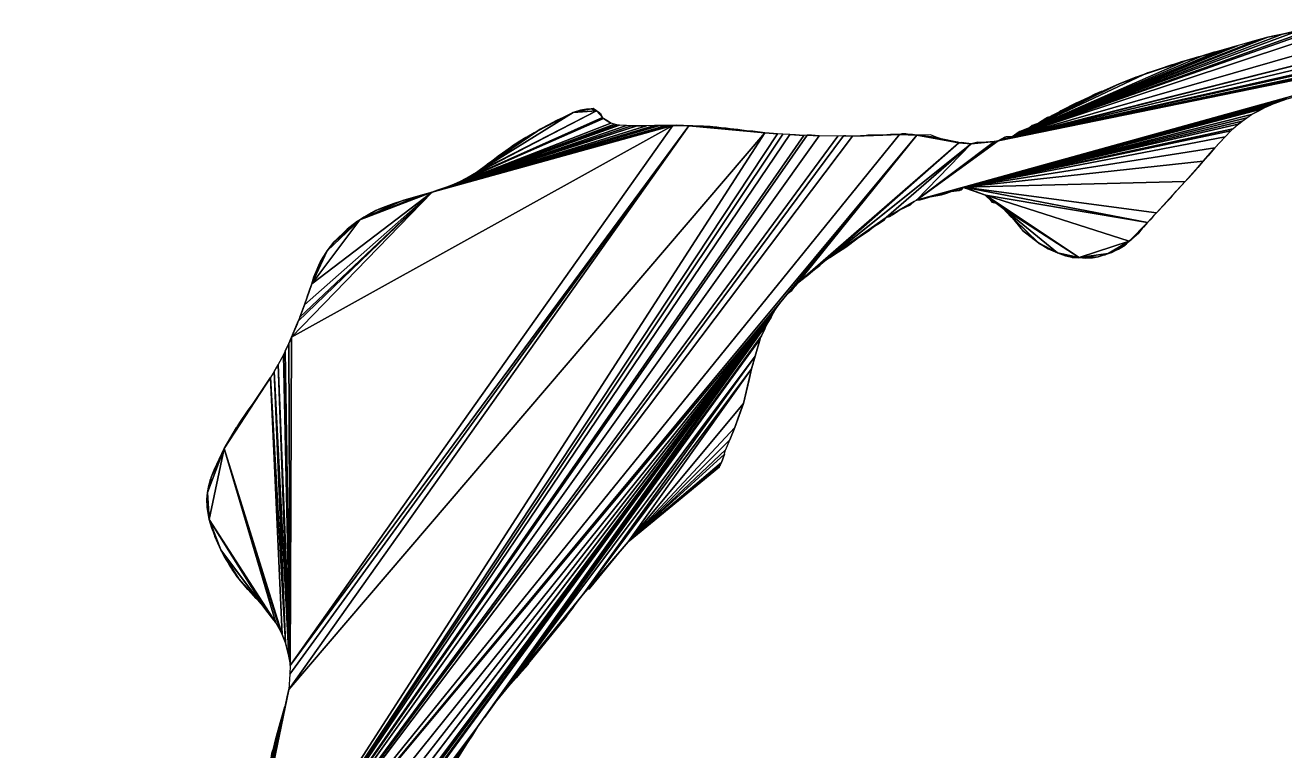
# Model space of a CAD drawing. Extents: x -94 to 96, y -86 to 90.
# Drawn here: x -91.2 to 7.7, y 27.4 to 84.4 of the extents above; entities that cross this region are included whole.
import ezdxf

# ---------------------------------------------------------------- set-up
doc = ezdxf.new("R2010")
doc.units = 0

msp = doc.modelspace()

# ---------------------------------------------------------------- linework, layer by layer
for points in [[(12.744, 84.391, 110), (10.831, 84.274, 110), (-13.707, 75.618, 110)], [(16.157, 84.245, 110), (12.744, 84.391, 110), (-13.707, 75.618, 110)], [(10.831, 84.274, 110), (10.143, 84.191, 110), (-13.707, 75.618, 110)], [(19.172, 83.935, 110), (16.157, 84.245, 110), (-13.707, 75.618, 110)], [(10.143, 84.191, 110), (8.734, 83.948, 110), (-13.707, 75.618, 110)], [(24.913, 83.461, 110), (-14.813, 75.299, 110), (-21.22, 70.656, 110)], [(24.913, 83.461, 110), (-21.22, 70.656, 110), (7.87, 78.601, 110)], [(19.172, 83.935, 110), (-13.707, 75.618, 110), (-14.813, 75.299, 110)], [(20.327, 83.745, 110), (19.172, 83.935, 110), (-14.813, 75.299, 110)], [(21.782, 83.527, 110), (20.327, 83.745, 110), (-14.813, 75.299, 110)], [(22.216, 83.481, 110), (21.782, 83.527, 110), (-14.813, 75.299, 110)], [(23.304, 83.373, 110), (22.216, 83.481, 110), (-14.813, 75.299, 110)], [(24.913, 83.461, 110), (24.391, 83.394, 110), (-14.813, 75.299, 110)], [(24.391, 83.394, 110), (23.869, 83.337, 110), (-14.813, 75.299, 110)], [(23.347, 83.369, 110), (23.304, 83.373, 110), (-14.813, 75.299, 110)], [(23.869, 83.337, 110), (23.347, 83.369, 110), (-14.813, 75.299, 110)], [(8.734, 83.948, 110), (7.497, 83.686, 110), (-13.707, 75.618, 110)], [(7.497, 83.686, 110), (6.362, 83.44, 110), (-13.707, 75.618, 110)], [(6.362, 83.44, 110), (5.603, 83.228, 110), (-13.707, 75.618, 110)], [(5.603, 83.228, 110), (4.037, 82.796, 110), (-13.707, 75.618, 110)], [(6.362, 83.44, 110), (5.823, 83.298, 110), (5.603, 83.228, 110)], [(7.497, 83.686, 110), (6.849, 83.549, 110), (6.362, 83.44, 110)], [(6.849, 83.549, 110), (6.647, 83.51, 110), (6.362, 83.44, 110)], [(8.734, 83.948, 110), (8.389, 83.891, 110), (7.497, 83.686, 110)], [(8.389, 83.891, 110), (7.966, 83.798, 110), (7.497, 83.686, 110)], [(7.966, 83.798, 110), (7.728, 83.75, 110), (7.497, 83.686, 110)], [(4.037, 82.796, 110), (3.485, 82.642, 110), (-13.707, 75.618, 110)], [(3.485, 82.642, 110), (2.472, 82.351, 110), (-13.707, 75.618, 110)], [(2.472, 82.351, 110), (1.139, 81.962, 110), (-13.707, 75.618, 110)], [(2.472, 82.351, 110), (2.158, 82.278, 110), (1.139, 81.962, 110)], [(2.158, 82.278, 110), (2.118, 82.267, 110), (1.139, 81.962, 110)], [(3.485, 82.642, 110), (2.861, 82.468, 110), (2.472, 82.351, 110)], [(4.037, 82.796, 110), (3.743, 82.728, 110), (3.485, 82.642, 110)], [(1.139, 81.962, 110), (-0.057, 81.607, 110), (-13.707, 75.618, 110)], [(-0.057, 81.607, 110), (-3.384, 80.509, 110), (-13.707, 75.618, 110)], [(-0.057, 81.607, 110), (-0.66, 81.428, 110), (-3.384, 80.509, 110)], [(-0.66, 81.428, 110), (-2.185, 80.929, 110), (-3.384, 80.509, 110)], [(-0.66, 81.428, 110), (-1.051, 81.312, 110), (-2.185, 80.929, 110)], [(-1.051, 81.312, 110), (-1.182, 81.27, 110), (-2.185, 80.929, 110)], [(-0.057, 81.607, 110), (-0.436, 81.51, 110), (-0.66, 81.428, 110)], [(1.139, 81.962, 110), (0.906, 81.894, 110), (-0.057, 81.607, 110)], [(0.906, 81.894, 110), (0.707, 81.84, 110), (-0.057, 81.607, 110)], [(-3.384, 80.509, 110), (-5.357, 79.75, 110), (-13.707, 75.618, 110)], [(-3.384, 80.509, 110), (-3.816, 80.362, 110), (-5.357, 79.75, 110)], [(-3.816, 80.362, 110), (-3.995, 80.307, 110), (-5.357, 79.75, 110)], [(-3.995, 80.307, 110), (-5.353, 79.752, 110), (-5.357, 79.75, 110)], [(-3.384, 80.509, 110), (-3.625, 80.434, 110), (-3.816, 80.362, 110)], [(-2.185, 80.929, 110), (-2.734, 80.753, 110), (-3.384, 80.509, 110)], [(-2.734, 80.753, 110), (-3.079, 80.651, 110), (-3.384, 80.509, 110)], [(-2.185, 80.929, 110), (-2.638, 80.79, 110), (-2.734, 80.753, 110)], [(-5.357, 79.75, 110), (-7.665, 78.737, 110), (-13.707, 75.618, 110)], [(-5.357, 79.75, 110), (-5.361, 79.749, 110), (-7.665, 78.737, 110)], [(-5.361, 79.749, 110), (-6.584, 79.223, 110), (-7.665, 78.737, 110)], [(-6.584, 79.223, 110), (-6.736, 79.177, 110), (-7.665, 78.737, 110)], [(-6.736, 79.177, 110), (-7.223, 78.963, 110), (-7.665, 78.737, 110)], [(-5.361, 79.749, 110), (-5.367, 79.747, 110), (-6.584, 79.223, 110)], [(-21.22, 70.656, 110), (7.502, 78.476, 110), (7.87, 78.601, 110)], [(-21.22, 70.656, 110), (-17.494, 71.663, 110), (7.502, 78.476, 110)], [(-17.494, 71.663, 110), (6.647, 78.153, 110), (7.502, 78.476, 110)], [(-17.494, 71.663, 110), (6.603, 78.135, 110), (6.647, 78.153, 110)], [(-17.494, 71.663, 110), (6.125, 77.93, 110), (6.603, 78.135, 110)], [(-7.665, 78.737, 110), (-11.654, 76.686, 110), (-13.707, 75.618, 110)], [(-7.665, 78.737, 110), (-8.394, 78.389, 110), (-11.654, 76.686, 110)], [(-8.394, 78.389, 110), (-9.994, 77.598, 110), (-11.654, 76.686, 110)], [(-8.394, 78.389, 110), (-8.66, 78.301, 110), (-9.994, 77.598, 110)], [(-8.66, 78.301, 110), (-9.898, 77.658, 110), (-9.994, 77.598, 110)], [(-7.665, 78.737, 110), (-7.783, 78.689, 110), (-8.394, 78.389, 110)], [(-7.783, 78.689, 110), (-8.325, 78.425, 110), (-8.394, 78.389, 110)], [(-45.852, 77.137, 110), (-56.504, 72.394, 110), (-57.024, 72.13, 110)], [(-45.771, 77.053, 110), (-45.852, 77.137, 110), (-57.024, 72.13, 110)], [(-46.315, 77.658, 110), (-55.755, 72.839, 110), (-56.504, 72.394, 110)], [(-45.852, 77.137, 110), (-46.315, 77.658, 110), (-56.504, 72.394, 110)], [(-46.315, 77.658, 110), (-48.152, 77.523, 110), (-55.755, 72.839, 110)], [(-48.152, 77.523, 110), (-50.919, 76.108, 110), (-55.755, 72.839, 110)], [(-48.152, 77.523, 110), (-48.949, 77.132, 110), (-50.919, 76.108, 110)], [(-48.949, 77.132, 110), (-49.809, 76.717, 110), (-50.919, 76.108, 110)], [(-48.949, 77.132, 110), (-49.463, 76.906, 110), (-49.809, 76.717, 110)], [(-48.152, 77.523, 110), (-48.665, 77.281, 110), (-48.949, 77.132, 110)], [(-46.751, 77.817, 110), (-47.117, 77.808, 110), (-48.152, 77.523, 110)], [(-46.315, 77.658, 110), (-46.751, 77.817, 110), (-48.152, 77.523, 110)], [(-47.117, 77.808, 110), (-47.572, 77.721, 110), (-48.152, 77.523, 110)], [(-46.315, 77.658, 110), (-46.586, 77.851, 110), (-46.751, 77.817, 110)], [(-45.952, 77.367, 110), (-46.064, 77.492, 110), (-46.315, 77.658, 110)], [(-45.852, 77.137, 110), (-45.952, 77.367, 110), (-46.315, 77.658, 110)], [(-17.494, 71.663, 110), (5.93, 77.832, 110), (6.125, 77.93, 110)], [(-17.494, 71.663, 110), (5.081, 77.382, 110), (5.93, 77.832, 110)], [(-17.494, 71.663, 110), (4.699, 77.118, 110), (5.081, 77.382, 110)], [(-17.494, 71.663, 110), (4.347, 76.862, 110), (4.699, 77.118, 110)], [(-9.994, 77.598, 110), (-10.668, 77.229, 110), (-11.654, 76.686, 110)], [(-10.668, 77.229, 110), (-10.935, 77.137, 110), (-11.654, 76.686, 110)], [(-10.935, 77.137, 110), (-11.343, 76.891, 110), (-11.654, 76.686, 110)], [(-10.935, 77.137, 110), (-11.075, 77.074, 110), (-11.343, 76.891, 110)], [(-9.994, 77.598, 110), (-10.256, 77.457, 110), (-10.668, 77.229, 110)], [(-10.256, 77.457, 110), (-10.576, 77.29, 110), (-10.668, 77.229, 110)], [(5.081, 77.382, 110), (5.603, 77.649, 110), (5.93, 77.832, 110)], [(-39.071, 76.483, 110), (-70.383, 33.433, 110), (-70.469, 32.243, 110)], [(-33.129, 75.944, 110), (-39.071, 76.483, 110), (-70.469, 32.243, 110)], [(-39.071, 76.483, 110), (-70.368, 34.125, 110), (-70.383, 33.433, 110)], [(-40.324, 76.517, 110), (-70.258, 59.888, 110), (-70.368, 34.125, 110)], [(-39.071, 76.483, 110), (-40.324, 76.517, 110), (-70.368, 34.125, 110)], [(-40.324, 76.517, 110), (-59.214, 71.291, 110), (-70.258, 59.888, 110)], [(-41.576, 76.521, 110), (-41.785, 76.51, 110), (-59.214, 71.291, 110)], [(-41.367, 76.51, 110), (-41.576, 76.521, 110), (-59.214, 71.291, 110)], [(-40.845, 76.519, 110), (-41.367, 76.51, 110), (-59.214, 71.291, 110)], [(-40.559, 76.513, 110), (-40.845, 76.519, 110), (-59.214, 71.291, 110)], [(-40.324, 76.517, 110), (-40.559, 76.513, 110), (-59.214, 71.291, 110)], [(-41.785, 76.51, 110), (-42.411, 76.494, 110), (-59.214, 71.291, 110)], [(-42.411, 76.494, 110), (-43.142, 76.484, 110), (-59.214, 71.291, 110)], [(-43.142, 76.484, 110), (-58.801, 71.429, 110), (-59.214, 71.291, 110)], [(-43.59, 76.491, 110), (-58.091, 71.675, 110), (-58.801, 71.429, 110)], [(-43.142, 76.484, 110), (-43.59, 76.491, 110), (-58.801, 71.429, 110)], [(-44.728, 76.579, 110), (-57.546, 71.886, 110), (-58.091, 71.675, 110)], [(-44.513, 76.548, 110), (-44.728, 76.579, 110), (-58.091, 71.675, 110)], [(-43.977, 76.511, 110), (-44.513, 76.548, 110), (-58.091, 71.675, 110)], [(-43.59, 76.491, 110), (-43.977, 76.511, 110), (-58.091, 71.675, 110)], [(-45.771, 77.053, 110), (-57.024, 72.13, 110), (-57.546, 71.886, 110)], [(-45.215, 76.695, 110), (-45.771, 77.053, 110), (-57.546, 71.886, 110)], [(-44.927, 76.617, 110), (-45.215, 76.695, 110), (-57.546, 71.886, 110)], [(-44.728, 76.579, 110), (-44.927, 76.617, 110), (-57.546, 71.886, 110)], [(-49.809, 76.717, 110), (-50.043, 76.598, 110), (-50.919, 76.108, 110)], [(-50.043, 76.598, 110), (-50.743, 76.215, 110), (-50.919, 76.108, 110)], [(-45.215, 76.695, 110), (-45.539, 76.922, 110), (-45.771, 77.053, 110)], [(-43.142, 76.484, 110), (-43.35, 76.491, 110), (-43.59, 76.491, 110)], [(-42.411, 76.494, 110), (-42.712, 76.502, 110), (-43.142, 76.484, 110)], [(-40.845, 76.519, 110), (-41.075, 76.518, 110), (-41.367, 76.51, 110)], [(-39.488, 76.512, 110), (-40.017, 76.531, 110), (-40.324, 76.517, 110)], [(-39.28, 76.494, 110), (-39.488, 76.512, 110), (-40.324, 76.517, 110)], [(-39.071, 76.483, 110), (-39.28, 76.494, 110), (-40.324, 76.517, 110)], [(-38.236, 76.464, 110), (-38.758, 76.5, 110), (-39.071, 76.483, 110)], [(-37.192, 76.398, 110), (-38.236, 76.464, 110), (-39.071, 76.483, 110)], [(-34.583, 76.094, 110), (-37.192, 76.398, 110), (-39.071, 76.483, 110)], [(-33.129, 75.944, 110), (-34.583, 76.094, 110), (-39.071, 76.483, 110)], [(-37.714, 76.439, 110), (-37.94, 76.466, 110), (-38.236, 76.464, 110)], [(-37.192, 76.398, 110), (-37.714, 76.439, 110), (-38.236, 76.464, 110)], [(-37.192, 76.398, 110), (-37.401, 76.431, 110), (-37.714, 76.439, 110)], [(-36.412, 76.319, 110), (-36.879, 76.382, 110), (-37.192, 76.398, 110)], [(-34.586, 76.095, 110), (-36.412, 76.319, 110), (-37.192, 76.398, 110)], [(-34.583, 76.094, 110), (-34.586, 76.095, 110), (-37.192, 76.398, 110)], [(-35.828, 76.256, 110), (-36.148, 76.307, 110), (-36.412, 76.319, 110)], [(-34.586, 76.095, 110), (-35.828, 76.256, 110), (-36.412, 76.319, 110)], [(-35.247, 76.196, 110), (-35.627, 76.239, 110), (-35.828, 76.256, 110)], [(-34.586, 76.095, 110), (-35.247, 76.196, 110), (-35.828, 76.256, 110)], [(-34.586, 76.095, 110), (-35.105, 76.187, 110), (-35.247, 76.196, 110)], [(-17.494, 71.663, 110), (4.037, 76.61, 110), (4.347, 76.862, 110)], [(-17.494, 71.663, 110), (3.606, 76.245, 110), (4.037, 76.61, 110)], [(-17.494, 71.663, 110), (3.452, 76.093, 110), (3.606, 76.245, 110)], [(-11.654, 76.686, 110), (-12.333, 76.365, 110), (-13.707, 75.618, 110)], [(-12.333, 76.365, 110), (-13.116, 76.041, 110), (-13.707, 75.618, 110)], [(-11.654, 76.686, 110), (-11.781, 76.642, 110), (-12.333, 76.365, 110)], [(-11.781, 76.642, 110), (-12.14, 76.527, 110), (-12.333, 76.365, 110)], [(4.037, 76.61, 110), (4.044, 76.615, 110), (4.347, 76.862, 110)], [(-33.129, 75.944, 110), (-70.469, 32.243, 110), (-74.823, 11.269, 110)], [(-32.118, 75.86, 110), (-33.129, 75.944, 110), (-74.823, 11.269, 110)], [(-31.714, 75.83, 110), (-32.118, 75.86, 110), (-74.823, 11.269, 110)], [(-31.155, 75.797, 110), (-31.714, 75.83, 110), (-74.823, 11.269, 110)], [(-22.551, 75.818, 110), (-26.231, 75.674, 110), (-74.823, 11.269, 110)], [(-21.196, 75.753, 110), (-22.551, 75.818, 110), (-74.823, 11.269, 110)], [(-30.056, 75.741, 110), (-31.155, 75.797, 110), (-74.823, 11.269, 110)], [(-21.196, 75.753, 110), (-74.823, 11.269, 110), (-31.861, 62.672, 110)], [(-29.799, 75.745, 110), (-30.056, 75.741, 110), (-74.823, 11.269, 110)], [(-28.865, 75.713, 110), (-29.799, 75.745, 110), (-74.823, 11.269, 110)], [(-27.392, 75.687, 110), (-28.865, 75.713, 110), (-74.823, 11.269, 110)], [(-26.938, 75.693, 110), (-27.392, 75.687, 110), (-74.823, 11.269, 110)], [(-26.231, 75.674, 110), (-26.938, 75.693, 110), (-74.823, 11.269, 110)], [(-50.919, 76.108, 110), (-53.449, 74.526, 110), (-55.755, 72.839, 110)], [(-50.919, 76.108, 110), (-51.8, 75.608, 110), (-53.449, 74.526, 110)], [(-51.8, 75.608, 110), (-52.705, 75.049, 110), (-53.449, 74.526, 110)], [(-51.8, 75.608, 110), (-51.871, 75.572, 110), (-52.705, 75.049, 110)], [(-51.871, 75.572, 110), (-52.333, 75.296, 110), (-52.705, 75.049, 110)], [(-50.919, 76.108, 110), (-51.226, 75.941, 110), (-51.8, 75.608, 110)], [(-51.226, 75.941, 110), (-51.733, 75.65, 110), (-51.8, 75.608, 110)], [(-34.061, 76.063, 110), (-34.544, 76.093, 110), (-34.583, 76.094, 110)], [(-33.129, 75.944, 110), (-34.061, 76.063, 110), (-34.583, 76.094, 110)], [(-32.118, 75.86, 110), (-32.429, 75.898, 110), (-33.129, 75.944, 110)], [(-21.196, 75.753, 110), (-31.861, 62.672, 110), (-31.277, 63.356, 110)], [(-21.196, 75.753, 110), (-31.277, 63.356, 110), (-30.565, 64.133, 110)], [(-30.056, 75.741, 110), (-30.715, 75.785, 110), (-31.155, 75.797, 110)], [(-17.882, 75.166, 110), (-21.196, 75.753, 110), (-30.565, 64.133, 110)], [(-17.882, 75.166, 110), (-30.565, 64.133, 110), (-28.416, 65.883, 110)], [(-28.865, 75.713, 110), (-29.457, 75.757, 110), (-29.799, 75.745, 110)], [(-16.939, 75.089, 110), (-17.882, 75.166, 110), (-28.416, 65.883, 110)], [(-26.231, 75.674, 110), (-26.754, 75.709, 110), (-26.938, 75.693, 110)], [(-22.551, 75.818, 110), (-23.855, 75.768, 110), (-26.231, 75.674, 110)], [(-23.855, 75.768, 110), (-25.329, 75.711, 110), (-26.231, 75.674, 110)], [(-25.329, 75.711, 110), (-25.614, 75.707, 110), (-26.231, 75.674, 110)], [(-24.667, 75.768, 110), (-25.04, 75.758, 110), (-25.329, 75.711, 110)], [(-23.855, 75.768, 110), (-24.667, 75.768, 110), (-25.329, 75.711, 110)], [(-22.551, 75.818, 110), (-23.247, 75.8, 110), (-23.855, 75.768, 110)], [(-22.057, 75.872, 110), (-22.354, 75.868, 110), (-22.551, 75.818, 110)], [(-21.779, 75.815, 110), (-22.057, 75.872, 110), (-22.551, 75.818, 110)], [(-21.196, 75.753, 110), (-21.779, 75.815, 110), (-22.551, 75.818, 110)], [(-21.196, 75.753, 110), (-21.535, 75.822, 110), (-21.779, 75.815, 110)], [(-14.813, 75.299, 110), (-15.083, 75.271, 110), (-21.22, 70.656, 110)], [(-15.083, 75.271, 110), (-16.939, 75.089, 110), (-21.22, 70.656, 110)], [(-19.588, 75.583, 110), (-20.128, 75.776, 110), (-21.196, 75.753, 110)], [(-19.29, 75.459, 110), (-19.588, 75.583, 110), (-21.196, 75.753, 110)], [(-18.14, 75.221, 110), (-19.29, 75.459, 110), (-21.196, 75.753, 110)], [(-17.882, 75.166, 110), (-18.14, 75.221, 110), (-21.196, 75.753, 110)], [(-17.882, 75.166, 110), (-17.967, 75.219, 110), (-18.14, 75.221, 110)], [(-16.939, 75.089, 110), (-17.675, 75.187, 110), (-17.882, 75.166, 110)], [(-17.494, 71.663, 110), (2.993, 75.616, 110), (3.452, 76.093, 110)], [(-17.494, 71.663, 110), (2.201, 74.767, 110), (2.993, 75.616, 110)], [(-15.083, 75.271, 110), (-16.091, 75.192, 110), (-16.939, 75.089, 110)], [(-16.091, 75.192, 110), (-16.393, 75.218, 110), (-16.939, 75.089, 110)], [(-13.707, 75.618, 110), (-14.185, 75.615, 110), (-14.813, 75.299, 110)], [(-14.185, 75.615, 110), (-14.272, 75.6, 110), (-14.813, 75.299, 110)], [(-13.116, 76.041, 110), (-13.149, 76.021, 110), (-13.707, 75.618, 110)], [(2.201, 74.767, 110), (2.952, 75.568, 110), (2.993, 75.616, 110)], [(-53.449, 74.526, 110), (-54.937, 73.44, 110), (-55.755, 72.839, 110)], [(-53.449, 74.526, 110), (-54.473, 73.78, 110), (-54.937, 73.44, 110)], [(-53.449, 74.526, 110), (-54.048, 74.102, 110), (-54.473, 73.78, 110)], [(-52.705, 75.049, 110), (-53.178, 74.72, 110), (-53.449, 74.526, 110)], [(-53.178, 74.72, 110), (-53.338, 74.608, 110), (-53.449, 74.526, 110)], [(-52.705, 75.049, 110), (-52.85, 74.96, 110), (-53.178, 74.72, 110)], [(-16.939, 75.089, 110), (-28.416, 65.883, 110), (-28.206, 66.047, 110)], [(-16.939, 75.089, 110), (-28.206, 66.047, 110), (-23.603, 69.288, 110)], [(-16.939, 75.089, 110), (-23.603, 69.288, 110), (-21.22, 70.656, 110)], [(-17.494, 71.663, 110), (1.284, 73.716, 110), (2.201, 74.767, 110)], [(1.284, 73.716, 110), (1.67, 74.145, 110), (2.201, 74.767, 110)], [(1.284, 73.716, 110), (1.574, 74.027, 110), (1.67, 74.145, 110)], [(1.67, 74.145, 110), (1.728, 74.209, 110), (2.201, 74.767, 110)], [(-54.937, 73.44, 110), (-55.048, 73.362, 110), (-55.755, 72.839, 110)], [(-54.473, 73.78, 110), (-54.881, 73.483, 110), (-54.937, 73.44, 110)], [(-17.494, 71.663, 110), (-0.128, 72.124, 110), (1.284, 73.716, 110)], [(-0.128, 72.124, 110), (0.857, 73.216, 110), (1.284, 73.716, 110)], [(-0.128, 72.124, 110), (0.646, 72.961, 110), (0.857, 73.216, 110)], [(0.857, 73.216, 110), (1.111, 73.508, 110), (1.284, 73.716, 110)], [(-56.504, 72.394, 110), (-56.584, 72.358, 110), (-57.024, 72.13, 110)], [(-0.128, 72.124, 110), (0.366, 72.647, 110), (0.646, 72.961, 110)], [(-0.128, 72.124, 110), (0.177, 72.44, 110), (0.366, 72.647, 110)], [(-59.214, 71.291, 110), (-69.728, 61.165, 110), (-70.258, 59.888, 110)], [(-59.214, 71.291, 110), (-69.599, 61.48, 110), (-69.728, 61.165, 110)], [(-59.214, 71.291, 110), (-69.234, 62.438, 110), (-69.599, 61.48, 110)], [(-59.214, 71.291, 110), (-68.672, 64.089, 110), (-69.234, 62.438, 110)], [(-59.214, 71.291, 110), (-64.894, 69.119, 110), (-68.672, 64.089, 110)], [(-59.214, 71.291, 110), (-60.156, 71.009, 110), (-64.894, 69.119, 110)], [(-59.214, 71.291, 110), (-59.961, 71.073, 110), (-60.156, 71.009, 110)], [(-58.091, 71.675, 110), (-58.39, 71.575, 110), (-58.801, 71.429, 110)], [(-57.024, 72.13, 110), (-57.264, 72.024, 110), (-57.546, 71.886, 110)], [(-21.22, 70.656, 110), (-18.423, 71.357, 110), (-17.494, 71.663, 110)], [(-21.22, 70.656, 110), (-20.131, 70.917, 110), (-18.423, 71.357, 110)], [(-20.131, 70.917, 110), (-18.827, 71.199, 110), (-18.423, 71.357, 110)], [(-20.131, 70.917, 110), (-19.249, 71.073, 110), (-18.827, 71.199, 110)], [(-18.423, 71.357, 110), (-17.879, 71.425, 110), (-17.494, 71.663, 110)], [(-18.423, 71.357, 110), (-18.29, 71.358, 110), (-17.879, 71.425, 110)], [(-18.423, 71.357, 110), (-18.373, 71.355, 110), (-18.29, 71.358, 110)], [(-17.879, 71.425, 110), (-17.688, 71.467, 110), (-17.494, 71.663, 110)], [(-17.494, 71.663, 110), (-2.384, 69.663, 110), (-0.128, 72.124, 110)], [(-17.494, 71.663, 110), (-17.36, 71.592, 110), (-16.246, 71.21, 110)], [(-17.494, 71.663, 110), (-16.246, 71.21, 110), (-15.795, 71.048, 110)], [(-17.494, 71.663, 110), (-15.795, 71.048, 110), (-3.079, 68.894, 110)], [(-17.494, 71.663, 110), (-3.079, 68.894, 110), (-2.384, 69.663, 110)], [(-16.246, 71.21, 110), (-15.958, 71.094, 110), (-15.795, 71.048, 110)], [(-2.384, 69.663, 110), (-0.827, 71.361, 110), (-0.128, 72.124, 110)], [(-2.384, 69.663, 110), (-1.966, 70.114, 110), (-0.827, 71.361, 110)], [(-1.966, 70.114, 110), (-1.62, 70.462, 110), (-0.827, 71.361, 110)], [(-1.62, 70.462, 110), (-1.179, 70.931, 110), (-0.827, 71.361, 110)], [(-60.156, 71.009, 110), (-61.658, 70.57, 110), (-64.894, 69.119, 110)], [(-61.658, 70.57, 110), (-63.634, 69.83, 110), (-64.894, 69.119, 110)], [(-61.658, 70.57, 110), (-62.243, 70.389, 110), (-63.634, 69.83, 110)], [(-62.243, 70.389, 110), (-63.287, 69.988, 110), (-63.634, 69.83, 110)], [(-60.156, 71.009, 110), (-60.601, 70.894, 110), (-61.658, 70.57, 110)], [(-60.601, 70.894, 110), (-61.45, 70.647, 110), (-61.658, 70.57, 110)], [(-23.603, 69.288, 110), (-21.404, 70.546, 110), (-21.22, 70.656, 110)], [(-23.603, 69.288, 110), (-22.579, 69.858, 110), (-21.404, 70.546, 110)], [(-22.579, 69.858, 110), (-21.681, 70.275, 110), (-21.404, 70.546, 110)], [(-21.22, 70.656, 110), (-20.305, 70.856, 110), (-20.131, 70.917, 110)], [(-21.22, 70.656, 110), (-20.92, 70.688, 110), (-20.305, 70.856, 110)], [(-15.795, 71.048, 110), (-15.74, 70.97, 110), (-15.425, 70.679, 110)], [(-15.795, 71.048, 110), (-15.425, 70.679, 110), (-14.976, 70.423, 110)], [(-15.795, 71.048, 110), (-14.976, 70.423, 110), (-14.438, 70.039, 110)], [(-15.795, 71.048, 110), (-14.438, 70.039, 110), (-8.459, 66.147, 110)], [(-15.795, 71.048, 110), (-8.459, 66.147, 110), (-4.537, 67.439, 110)], [(-15.795, 71.048, 110), (-4.537, 67.439, 110), (-3.079, 68.894, 110)], [(-15.425, 70.679, 110), (-15.299, 70.508, 110), (-14.976, 70.423, 110)], [(-1.966, 70.114, 110), (-1.72, 70.352, 110), (-1.62, 70.462, 110)], [(-1.62, 70.462, 110), (-1.234, 70.867, 110), (-1.179, 70.931, 110)], [(-63.634, 69.83, 110), (-64.121, 69.581, 110), (-64.894, 69.119, 110)], [(-64.121, 69.581, 110), (-64.581, 69.318, 110), (-64.894, 69.119, 110)], [(-63.634, 69.83, 110), (-63.984, 69.655, 110), (-64.121, 69.581, 110)], [(-28.206, 66.047, 110), (-25.839, 67.675, 110), (-23.603, 69.288, 110)], [(-25.839, 67.675, 110), (-24.597, 68.55, 110), (-23.603, 69.288, 110)], [(-24.597, 68.55, 110), (-23.725, 69.098, 110), (-23.603, 69.288, 110)], [(-23.603, 69.288, 110), (-22.781, 69.711, 110), (-22.579, 69.858, 110)], [(-23.603, 69.288, 110), (-23.155, 69.495, 110), (-22.781, 69.711, 110)], [(-23.603, 69.288, 110), (-23.206, 69.44, 110), (-23.155, 69.495, 110)], [(-23.603, 69.288, 110), (-23.323, 69.382, 110), (-23.206, 69.44, 110)], [(-23.155, 69.495, 110), (-23.101, 69.494, 110), (-22.781, 69.711, 110)], [(-14.438, 70.039, 110), (-13.808, 69.342, 110), (-13.776, 69.308, 110)], [(-14.438, 70.039, 110), (-13.776, 69.308, 110), (-13.733, 69.282, 110)], [(-14.438, 70.039, 110), (-13.733, 69.282, 110), (-13.707, 69.255, 110)], [(-14.438, 70.039, 110), (-13.707, 69.255, 110), (-11.655, 67.292, 110)], [(-14.438, 70.039, 110), (-11.655, 67.292, 110), (-10.141, 66.526, 110)], [(-14.438, 70.039, 110), (-10.141, 66.526, 110), (-8.459, 66.147, 110)], [(-13.707, 69.255, 110), (-12.9, 68.28, 110), (-11.655, 67.292, 110)], [(-3.079, 68.894, 110), (-2.559, 69.467, 110), (-2.384, 69.663, 110)], [(-3.079, 68.894, 110), (-2.677, 69.308, 110), (-2.559, 69.467, 110)], [(-3.079, 68.894, 110), (-2.747, 69.226, 110), (-2.677, 69.308, 110)], [(-2.384, 69.663, 110), (-2.225, 69.824, 110), (-1.966, 70.114, 110)], [(-64.894, 69.119, 110), (-67.461, 66.672, 110), (-68.672, 64.089, 110)], [(-64.894, 69.119, 110), (-66.94, 67.345, 110), (-67.461, 66.672, 110)], [(-64.894, 69.119, 110), (-65.412, 68.745, 110), (-66.94, 67.345, 110)], [(-65.412, 68.745, 110), (-65.896, 68.372, 110), (-66.94, 67.345, 110)], [(-64.894, 69.119, 110), (-65.071, 68.999, 110), (-65.412, 68.745, 110)], [(-25.839, 67.675, 110), (-25.137, 68.141, 110), (-24.597, 68.55, 110)], [(-25.137, 68.141, 110), (-25.021, 68.209, 110), (-24.597, 68.55, 110)], [(-25.137, 68.141, 110), (-25.082, 68.157, 110), (-25.021, 68.209, 110)], [(-25.021, 68.209, 110), (-24.913, 68.264, 110), (-24.597, 68.55, 110)], [(-24.597, 68.55, 110), (-24.041, 68.893, 110), (-23.725, 69.098, 110)], [(-12.9, 68.28, 110), (-12.888, 68.264, 110), (-11.655, 67.292, 110)], [(-4.537, 67.439, 110), (-3.404, 68.547, 110), (-3.079, 68.894, 110)], [(-4.537, 67.439, 110), (-3.511, 68.428, 110), (-3.404, 68.547, 110)], [(-4.537, 67.439, 110), (-3.798, 68.074, 110), (-3.511, 68.428, 110)], [(-3.798, 68.074, 110), (-3.611, 68.291, 110), (-3.511, 68.428, 110)], [(-3.404, 68.547, 110), (-3.269, 68.672, 110), (-3.079, 68.894, 110)], [(-66.94, 67.345, 110), (-67.384, 66.777, 110), (-67.461, 66.672, 110)], [(-66.94, 67.345, 110), (-67.055, 67.221, 110), (-67.384, 66.777, 110)], [(-28.206, 66.047, 110), (-26.769, 66.971, 110), (-25.839, 67.675, 110)], [(-26.769, 66.971, 110), (-25.89, 67.616, 110), (-25.839, 67.675, 110)], [(-25.839, 67.675, 110), (-25.391, 67.961, 110), (-25.137, 68.141, 110)], [(-11.655, 67.292, 110), (-11.619, 67.256, 110), (-11.29, 67.084, 110)], [(-11.655, 67.292, 110), (-11.29, 67.084, 110), (-10.141, 66.526, 110)], [(-8.459, 66.147, 110), (-6.174, 66.458, 110), (-4.537, 67.439, 110)], [(-6.174, 66.458, 110), (-5.096, 66.96, 110), (-4.537, 67.439, 110)], [(-5.096, 66.96, 110), (-4.734, 67.229, 110), (-4.537, 67.439, 110)], [(-5.096, 66.96, 110), (-4.854, 67.124, 110), (-4.734, 67.229, 110)], [(-4.537, 67.439, 110), (-4.018, 67.884, 110), (-3.798, 68.074, 110)], [(-4.537, 67.439, 110), (-4.327, 67.585, 110), (-4.018, 67.884, 110)], [(-67.461, 66.672, 110), (-68.5, 64.642, 110), (-68.672, 64.089, 110)], [(-67.461, 66.672, 110), (-67.99, 65.839, 110), (-68.5, 64.642, 110)], [(-67.461, 66.672, 110), (-67.796, 66.186, 110), (-67.99, 65.839, 110)], [(-67.384, 66.777, 110), (-67.444, 66.699, 110), (-67.461, 66.672, 110)], [(-28.206, 66.047, 110), (-26.775, 66.965, 110), (-26.769, 66.971, 110)], [(-28.206, 66.047, 110), (-27.798, 66.287, 110), (-26.775, 66.965, 110)], [(-28.206, 66.047, 110), (-27.972, 66.177, 110), (-27.798, 66.287, 110)], [(-11.29, 67.084, 110), (-10.89, 66.837, 110), (-10.141, 66.526, 110)], [(-10.141, 66.526, 110), (-9.927, 66.431, 110), (-9.532, 66.285, 110)], [(-10.141, 66.526, 110), (-9.532, 66.285, 110), (-9.02, 66.17, 110)], [(-10.141, 66.526, 110), (-9.02, 66.17, 110), (-8.459, 66.147, 110)], [(-9.532, 66.285, 110), (-9.058, 66.177, 110), (-9.02, 66.17, 110)], [(-8.459, 66.147, 110), (-6.964, 66.218, 110), (-6.174, 66.458, 110)], [(-6.964, 66.218, 110), (-6.557, 66.333, 110), (-6.174, 66.458, 110)], [(-6.964, 66.218, 110), (-6.922, 66.222, 110), (-6.557, 66.333, 110)], [(-6.557, 66.333, 110), (-6.401, 66.363, 110), (-6.174, 66.458, 110)], [(-6.174, 66.458, 110), (-5.587, 66.699, 110), (-5.096, 66.96, 110)], [(-6.174, 66.458, 110), (-5.879, 66.546, 110), (-5.587, 66.699, 110)], [(-5.587, 66.699, 110), (-5.357, 66.804, 110), (-5.096, 66.96, 110)], [(-67.99, 65.839, 110), (-68.08, 65.655, 110), (-68.5, 64.642, 110)], [(-30.565, 64.133, 110), (-29.916, 64.649, 110), (-28.416, 65.883, 110)], [(-29.916, 64.649, 110), (-29.209, 65.204, 110), (-28.416, 65.883, 110)], [(-29.209, 65.204, 110), (-28.807, 65.526, 110), (-28.416, 65.883, 110)], [(-29.209, 65.204, 110), (-29.103, 65.282, 110), (-28.807, 65.526, 110)], [(-9.02, 66.17, 110), (-8.999, 66.166, 110), (-8.488, 66.135, 110)], [(-9.02, 66.17, 110), (-8.488, 66.135, 110), (-8.459, 66.147, 110)], [(-8.459, 66.147, 110), (-7.401, 66.138, 110), (-6.964, 66.218, 110)], [(-8.459, 66.147, 110), (-7.966, 66.104, 110), (-7.493, 66.126, 110)], [(-8.459, 66.147, 110), (-7.493, 66.126, 110), (-7.401, 66.138, 110)], [(-7.401, 66.138, 110), (-7.16, 66.177, 110), (-6.964, 66.218, 110)], [(-68.5, 64.642, 110), (-68.512, 64.611, 110), (-68.672, 64.089, 110)], [(-30.565, 64.133, 110), (-29.944, 64.621, 110), (-29.916, 64.649, 110)], [(-29.916, 64.649, 110), (-29.886, 64.667, 110), (-29.209, 65.204, 110)], [(-68.672, 64.089, 110), (-69.031, 63.045, 110), (-69.234, 62.438, 110)], [(-68.672, 64.089, 110), (-69.028, 63.057, 110), (-69.031, 63.045, 110)], [(-68.672, 64.089, 110), (-68.845, 63.593, 110), (-69.028, 63.057, 110)], [(-68.845, 63.593, 110), (-68.923, 63.382, 110), (-69.028, 63.057, 110)], [(-68.672, 64.089, 110), (-68.776, 63.815, 110), (-68.845, 63.593, 110)], [(-31.277, 63.356, 110), (-30.746, 63.906, 110), (-30.565, 64.133, 110)], [(-31.277, 63.356, 110), (-30.998, 63.567, 110), (-30.746, 63.906, 110)], [(-30.746, 63.906, 110), (-30.697, 63.929, 110), (-30.565, 64.133, 110)], [(-91.159, -11.076, 110), (-90.319, -12.13, 110), (-31.861, 62.672, 110)], [(-74.823, 11.269, 110), (-91.159, -11.076, 110), (-31.861, 62.672, 110)], [(-90.319, -12.13, 110), (-89.536, -12.985, 110), (-31.861, 62.672, 110)], [(-89.536, -12.985, 110), (-32.246, 62.162, 110), (-31.861, 62.672, 110)], [(-69.234, 62.438, 110), (-69.353, 62.154, 110), (-69.599, 61.48, 110)], [(-69.031, 63.045, 110), (-69.035, 63.035, 110), (-69.234, 62.438, 110)], [(-69.028, 63.057, 110), (-69.03, 63.048, 110), (-69.031, 63.045, 110)], [(-32.246, 62.162, 110), (-31.913, 62.591, 110), (-31.861, 62.672, 110)], [(-89.536, -12.985, 110), (-88.869, -13.673, 110), (-32.246, 62.162, 110)], [(-88.869, -13.673, 110), (-88.755, -13.792, 110), (-32.246, 62.162, 110)], [(-88.755, -13.792, 110), (-88.651, -13.925, 110), (-32.246, 62.162, 110)], [(-88.651, -13.925, 110), (-88.387, -14.195, 110), (-32.246, 62.162, 110)], [(-88.387, -14.195, 110), (-88.275, -14.337, 110), (-32.246, 62.162, 110)], [(-88.275, -14.337, 110), (-55.656, 29.32, 110), (-32.246, 62.162, 110)], [(-69.353, 62.154, 110), (-69.478, 61.827, 110), (-69.599, 61.48, 110)], [(-55.656, 29.32, 110), (-55.126, 30.048, 110), (-32.246, 62.162, 110)], [(-55.126, 30.048, 110), (-32.966, 60.907, 110), (-32.246, 62.162, 110)], [(-32.966, 60.907, 110), (-32.61, 61.48, 110), (-32.246, 62.162, 110)], [(-32.966, 60.907, 110), (-32.826, 61.099, 110), (-32.61, 61.48, 110)], [(-69.728, 61.165, 110), (-69.829, 60.933, 110), (-70.258, 59.888, 110)], [(-55.126, 30.048, 110), (-54.46, 30.962, 110), (-32.966, 60.907, 110)], [(-54.46, 30.962, 110), (-33.37, 59.999, 110), (-32.966, 60.907, 110)], [(-33.37, 59.999, 110), (-33.133, 60.436, 110), (-32.966, 60.907, 110)], [(-70.483, 59.392, 110), (-70.594, 59.155, 110), (-70.756, 58.791, 110)], [(-70.483, 59.392, 110), (-70.756, 58.791, 110), (-70.368, 34.125, 110)], [(-70.258, 59.888, 110), (-70.426, 59.526, 110), (-70.483, 59.392, 110)], [(-70.258, 59.888, 110), (-70.483, 59.392, 110), (-70.368, 34.125, 110)], [(-54.46, 30.962, 110), (-54.172, 31.354, 110), (-33.37, 59.999, 110)], [(-54.172, 31.354, 110), (-33.476, 59.771, 110), (-33.37, 59.999, 110)], [(-54.172, 31.354, 110), (-53.471, 32.217, 110), (-33.476, 59.771, 110)], [(-53.471, 32.217, 110), (-33.877, 58.412, 110), (-33.476, 59.771, 110)], [(-33.877, 58.412, 110), (-33.804, 58.614, 110), (-33.476, 59.771, 110)], [(-70.895, 58.515, 110), (-71.307, 57.758, 110), (-70.374, 34.341, 110)], [(-70.756, 58.791, 110), (-70.895, 58.515, 110), (-70.368, 34.125, 110)], [(-70.895, 58.515, 110), (-70.374, 34.341, 110), (-70.368, 34.125, 110)], [(-53.471, 32.217, 110), (-47.363, 39.732, 110), (-33.877, 58.412, 110)], [(-47.363, 39.732, 110), (-34.168, 57.412, 110), (-33.877, 58.412, 110)], [(-34.168, 57.412, 110), (-34.044, 57.827, 110), (-33.877, 58.412, 110)], [(-71.307, 57.758, 110), (-71.526, 57.39, 110), (-71.628, 57.204, 110)], [(-71.307, 57.758, 110), (-71.628, 57.204, 110), (-70.461, 34.863, 110)], [(-71.307, 57.758, 110), (-70.461, 34.863, 110), (-70.374, 34.341, 110)], [(-47.363, 39.732, 110), (-43.841, 43.841, 110), (-34.168, 57.412, 110)], [(-43.841, 43.841, 110), (-34.799, 54.695, 110), (-34.168, 57.412, 110)], [(-34.799, 54.695, 110), (-34.357, 56.577, 110), (-34.168, 57.412, 110)], [(-34.357, 56.577, 110), (-34.25, 56.96, 110), (-34.168, 57.412, 110)], [(-34.168, 57.412, 110), (-34.091, 57.616, 110), (-34.044, 57.827, 110)], [(-71.898, 56.734, 110), (-72.213, 56.261, 110), (-75.548, 51.149, 110)], [(-71.898, 56.734, 110), (-75.548, 51.149, 110), (-70.988, 36.552, 110)], [(-71.898, 56.734, 110), (-72.151, 56.358, 110), (-72.213, 56.261, 110)], [(-71.628, 57.204, 110), (-71.898, 56.734, 110), (-70.728, 35.907, 110)], [(-71.898, 56.734, 110), (-70.988, 36.552, 110), (-70.728, 35.907, 110)], [(-71.628, 57.204, 110), (-70.728, 35.907, 110), (-70.461, 34.863, 110)], [(-34.799, 54.695, 110), (-34.443, 56.146, 110), (-34.357, 56.577, 110)], [(-72.213, 56.261, 110), (-73.263, 54.695, 110), (-75.548, 51.149, 110)], [(-72.213, 56.261, 110), (-72.301, 56.135, 110), (-73.263, 54.695, 110)], [(-72.301, 56.135, 110), (-73.196, 54.798, 110), (-73.263, 54.695, 110)], [(-73.263, 54.695, 110), (-73.725, 54.088, 110), (-75.548, 51.149, 110)], [(-73.263, 54.695, 110), (-73.47, 54.428, 110), (-73.725, 54.088, 110)], [(-43.841, 43.841, 110), (-35.484, 52.804, 110), (-34.799, 54.695, 110)], [(-35.484, 52.804, 110), (-35.044, 54.011, 110), (-34.799, 54.695, 110)], [(-35.044, 54.011, 110), (-34.976, 54.173, 110), (-34.799, 54.695, 110)], [(-73.725, 54.088, 110), (-74.311, 53.19, 110), (-75.548, 51.149, 110)], [(-73.725, 54.088, 110), (-74.242, 53.307, 110), (-74.311, 53.19, 110)], [(-35.484, 52.804, 110), (-35.338, 53.164, 110), (-35.044, 54.011, 110)], [(-74.311, 53.19, 110), (-74.574, 52.802, 110), (-75.548, 51.149, 110)], [(-74.574, 52.802, 110), (-74.768, 52.5, 110), (-75.548, 51.149, 110)], [(-43.841, 43.841, 110), (-35.866, 51.847, 110), (-35.484, 52.804, 110)], [(-35.866, 51.847, 110), (-35.748, 52.086, 110), (-35.484, 52.804, 110)], [(-43.841, 43.841, 110), (-36.189, 51.077, 110), (-35.866, 51.847, 110)], [(-75.548, 51.149, 110), (-76.545, 48.954, 110), (-76.851, 47.702, 110)], [(-75.548, 51.149, 110), (-76.851, 47.702, 110), (-76.717, 45.597, 110)], [(-75.548, 51.149, 110), (-76.717, 45.597, 110), (-71.478, 37.473, 110)], [(-75.548, 51.149, 110), (-76.334, 49.498, 110), (-76.545, 48.954, 110)], [(-75.548, 51.149, 110), (-75.87, 50.52, 110), (-76.334, 49.498, 110)], [(-75.548, 51.149, 110), (-71.478, 37.473, 110), (-71.14, 36.865, 110)], [(-75.548, 51.149, 110), (-71.14, 36.865, 110), (-70.988, 36.552, 110)], [(-43.841, 43.841, 110), (-36.194, 51.062, 110), (-36.189, 51.077, 110)], [(-43.841, 43.841, 110), (-36.293, 50.71, 110), (-36.194, 51.062, 110)], [(-43.841, 43.841, 110), (-36.53, 50.055, 110), (-36.293, 50.71, 110)], [(-36.53, 50.055, 110), (-36.433, 50.279, 110), (-36.293, 50.71, 110)], [(-76.334, 49.498, 110), (-76.351, 49.457, 110), (-76.545, 48.954, 110)], [(-43.841, 43.841, 110), (-36.609, 49.865, 110), (-36.53, 50.055, 110)], [(-43.841, 43.841, 110), (-36.672, 49.724, 110), (-36.609, 49.865, 110)], [(-76.545, 48.954, 110), (-76.754, 48.247, 110), (-76.851, 47.702, 110)], [(-76.545, 48.954, 110), (-76.657, 48.636, 110), (-76.754, 48.247, 110)], [(-76.851, 47.702, 110), (-76.896, 47.389, 110), (-76.892, 47.18, 110)], [(-76.851, 47.702, 110), (-76.892, 47.18, 110), (-76.886, 46.554, 110)], [(-76.851, 47.702, 110), (-76.886, 46.554, 110), (-76.717, 45.597, 110)], [(-76.754, 48.247, 110), (-76.832, 47.911, 110), (-76.851, 47.702, 110)], [(-76.892, 47.18, 110), (-76.908, 46.867, 110), (-76.886, 46.554, 110)], [(-76.886, 46.554, 110), (-76.862, 46.345, 110), (-76.81, 46.111, 110)], [(-76.886, 46.554, 110), (-76.81, 46.111, 110), (-76.717, 45.597, 110)], [(-76.81, 46.111, 110), (-76.769, 45.797, 110), (-76.717, 45.597, 110)], [(-76.717, 45.597, 110), (-76.648, 45.301, 110), (-76.5, 44.913, 110)], [(-76.717, 45.597, 110), (-76.5, 44.913, 110), (-75.812, 43.2, 110)], [(-76.717, 45.597, 110), (-75.812, 43.2, 110), (-72.272, 38.496, 110)], [(-76.717, 45.597, 110), (-72.272, 38.496, 110), (-71.637, 37.685, 110)], [(-76.717, 45.597, 110), (-71.637, 37.685, 110), (-71.478, 37.473, 110)], [(-76.5, 44.913, 110), (-76.277, 44.254, 110), (-75.812, 43.2, 110)], [(-76.277, 44.254, 110), (-75.819, 43.214, 110), (-75.812, 43.2, 110)], [(-47.363, 39.732, 110), (-47.034, 40.106, 110), (-43.841, 43.841, 110)], [(-47.034, 40.106, 110), (-46.878, 40.14, 110), (-43.841, 43.841, 110)], [(-75.812, 43.2, 110), (-75.536, 42.651, 110), (-75.117, 41.996, 110)], [(-75.812, 43.2, 110), (-75.117, 41.996, 110), (-74.39, 40.93, 110)], [(-75.812, 43.2, 110), (-74.39, 40.93, 110), (-72.665, 38.985, 110)], [(-75.812, 43.2, 110), (-72.665, 38.985, 110), (-72.272, 38.496, 110)], [(-75.117, 41.996, 110), (-74.916, 41.648, 110), (-74.39, 40.93, 110)], [(-74.916, 41.648, 110), (-74.538, 41.098, 110), (-74.39, 40.93, 110)], [(-74.39, 40.93, 110), (-73.786, 40.204, 110), (-73.682, 40.085, 110)], [(-74.39, 40.93, 110), (-73.682, 40.085, 110), (-73.029, 39.382, 110)], [(-74.39, 40.93, 110), (-73.029, 39.382, 110), (-72.665, 38.985, 110)], [(-73.682, 40.085, 110), (-73.169, 39.528, 110), (-73.029, 39.382, 110)], [(-53.471, 32.217, 110), (-47.784, 39.193, 110), (-47.363, 39.732, 110)], [(-47.784, 39.193, 110), (-47.682, 39.298, 110), (-47.363, 39.732, 110)], [(-47.363, 39.732, 110), (-47.105, 40.02, 110), (-47.034, 40.106, 110)], [(-53.471, 32.217, 110), (-48.369, 38.416, 110), (-47.784, 39.193, 110)], [(-48.369, 38.416, 110), (-48.152, 38.673, 110), (-47.784, 39.193, 110)], [(-48.369, 38.416, 110), (-48.22, 38.582, 110), (-48.152, 38.673, 110)], [(-72.272, 38.496, 110), (-71.946, 38.076, 110), (-71.637, 37.685, 110)], [(-71.946, 38.076, 110), (-71.787, 37.845, 110), (-71.637, 37.685, 110)], [(-53.471, 32.217, 110), (-48.915, 37.673, 110), (-48.369, 38.416, 110)], [(-53.471, 32.217, 110), (-52.635, 33.161, 110), (-48.915, 37.673, 110)], [(-52.635, 33.161, 110), (-51.551, 34.445, 110), (-48.915, 37.673, 110)], [(-51.551, 34.445, 110), (-48.989, 37.567, 110), (-48.915, 37.673, 110)], [(-48.915, 37.673, 110), (-48.677, 37.97, 110), (-48.369, 38.416, 110)], [(-48.915, 37.673, 110), (-48.851, 37.746, 110), (-48.677, 37.97, 110)], [(-71.14, 36.865, 110), (-71.115, 36.808, 110), (-70.988, 36.552, 110)], [(-70.988, 36.552, 110), (-70.885, 36.294, 110), (-70.728, 35.907, 110)], [(-70.885, 36.294, 110), (-70.83, 36.144, 110), (-70.728, 35.907, 110)], [(-70.728, 35.907, 110), (-70.62, 35.446, 110), (-70.461, 34.863, 110)], [(-70.461, 34.863, 110), (-70.428, 34.635, 110), (-70.374, 34.341, 110)], [(-52.635, 33.161, 110), (-51.679, 34.207, 110), (-51.551, 34.445, 110)], [(-52.635, 33.161, 110), (-52.136, 33.699, 110), (-51.679, 34.207, 110)], [(-70.469, 32.243, 110), (-70.593, 31.667, 110), (-74.823, 11.269, 110)], [(-70.593, 31.667, 110), (-70.772, 30.917, 110), (-74.823, 11.269, 110)], [(-70.469, 32.243, 110), (-70.577, 31.747, 110), (-70.593, 31.667, 110)], [(-70.577, 31.747, 110), (-70.58, 31.739, 110), (-70.593, 31.667, 110)], [(-54.172, 31.354, 110), (-53.703, 31.923, 110), (-53.471, 32.217, 110)], [(-70.772, 30.917, 110), (-71.115, 29.693, 110), (-74.823, 11.269, 110)], [(-70.772, 30.917, 110), (-70.976, 30.218, 110), (-71.115, 29.693, 110)], [(-55.126, 30.048, 110), (-54.781, 30.505, 110), (-54.46, 30.962, 110)], [(-71.115, 29.693, 110), (-71.562, 28.079, 110), (-74.823, 11.269, 110)], [(-71.115, 29.693, 110), (-71.139, 29.621, 110), (-71.562, 28.079, 110)], [(-71.115, 29.693, 110), (-71.134, 29.644, 110), (-71.139, 29.621, 110)], [(-88.275, -14.337, 110), (-87.991, -14.717, 110), (-55.656, 29.32, 110)], [(-87.991, -14.717, 110), (-56.447, 28.079, 110), (-55.656, 29.32, 110)], [(-71.139, 29.621, 110), (-71.284, 29.122, 110), (-71.562, 28.079, 110)], [(-71.284, 29.122, 110), (-71.362, 28.876, 110), (-71.562, 28.079, 110)], [(-71.362, 28.876, 110), (-71.503, 28.473, 110), (-71.562, 28.079, 110)], [(-56.447, 28.079, 110), (-56.067, 28.661, 110), (-55.656, 29.32, 110)], [(-56.067, 28.661, 110), (-55.98, 28.787, 110), (-55.656, 29.32, 110)], [(-87.991, -14.717, 110), (-87.704, -15.238, 110), (-56.447, 28.079, 110)], [(-87.704, -15.238, 110), (-57.284, 26.754, 110), (-56.447, 28.079, 110)], [(-71.562, 28.079, 110), (-73.637, 17.641, 110), (-74.823, 11.269, 110)], [(-71.562, 28.079, 110), (-72.352, 24.425, 110), (-73.637, 17.641, 110)], [(-71.562, 28.079, 110), (-71.637, 27.751, 110), (-72.352, 24.425, 110)], [(-71.637, 27.751, 110), (-71.942, 26.513, 110), (-72.352, 24.425, 110)], [(-71.637, 27.751, 110), (-71.825, 27.223, 110), (-71.942, 26.513, 110)], [(-57.284, 26.754, 110), (-57.024, 27.16, 110), (-56.447, 28.079, 110)], [(-57.024, 27.16, 110), (-56.502, 27.979, 110), (-56.447, 28.079, 110)], [(-56.447, 28.079, 110), (-56.318, 28.263, 110), (-56.067, 28.661, 110)]]:
    msp.add_3dface(points)

doc.saveas('drawing.dxf')
